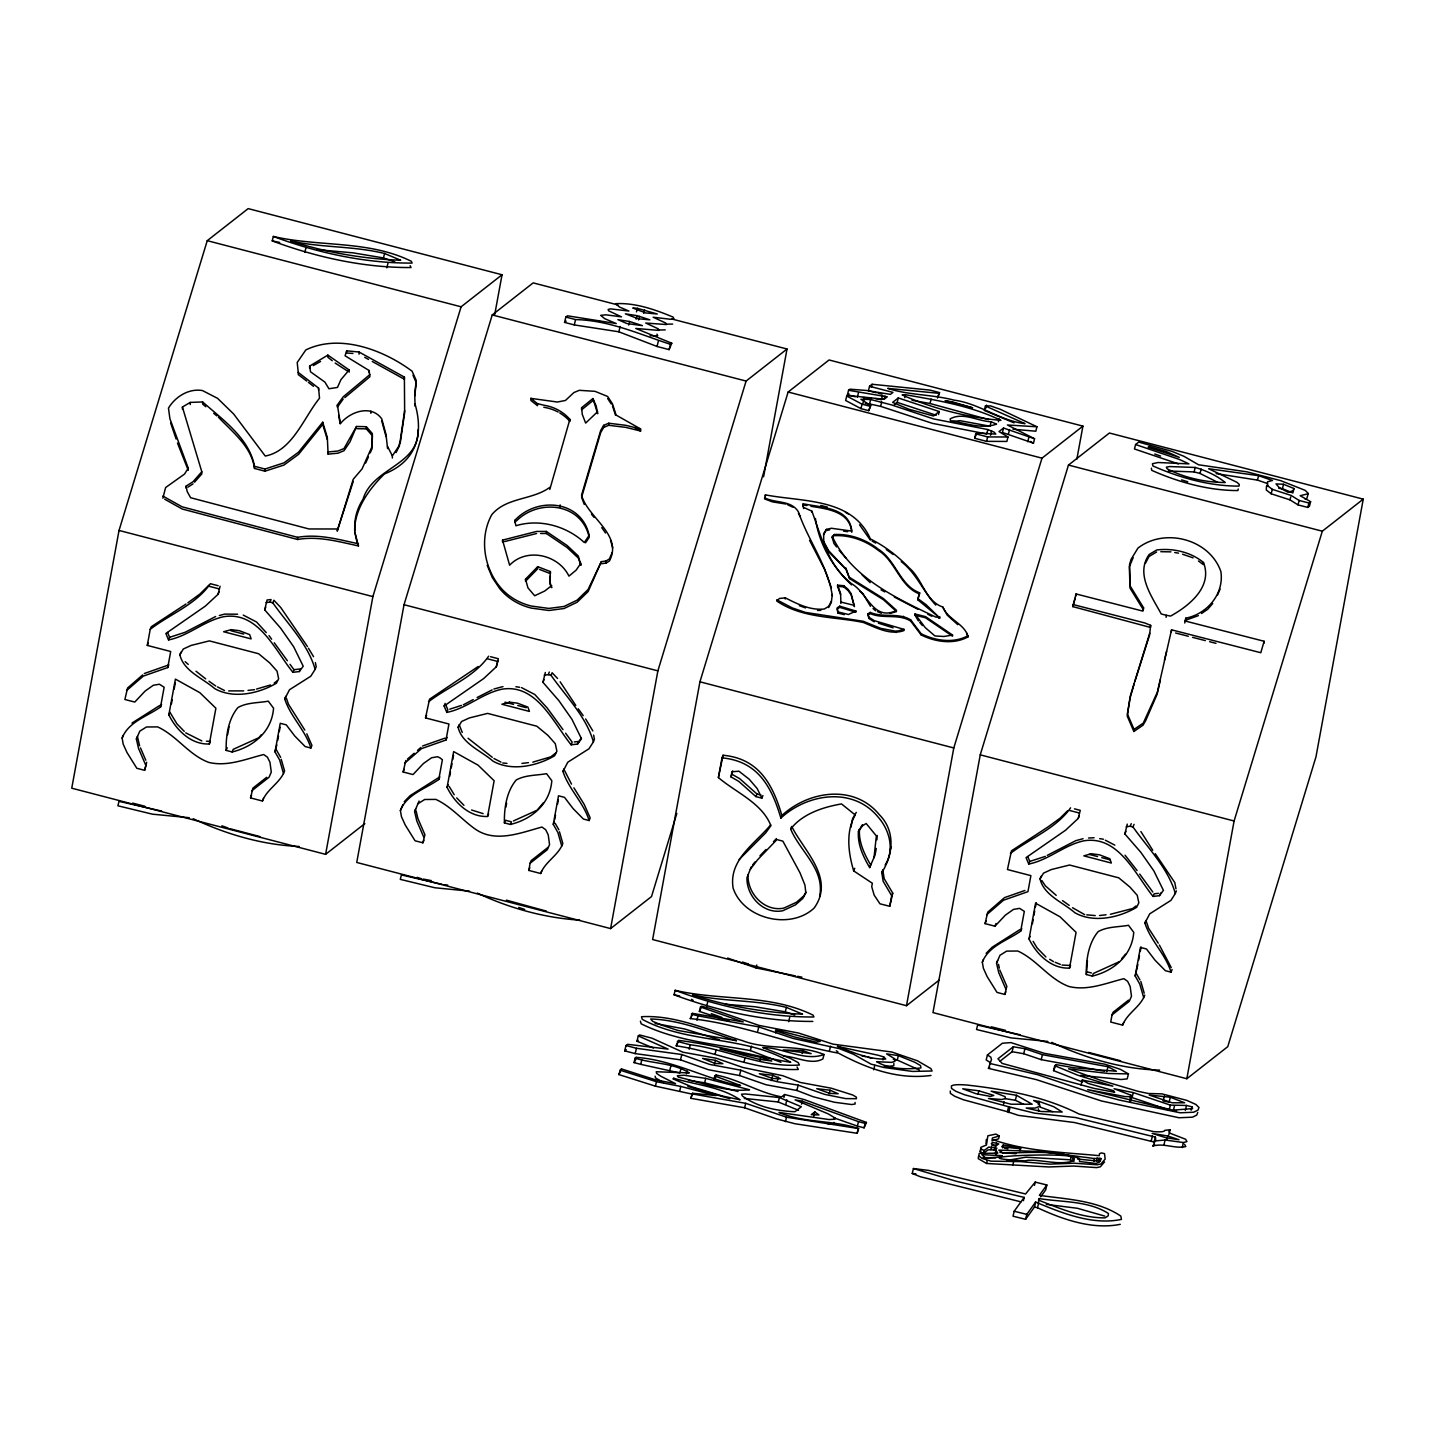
<?xml version="1.0" encoding="UTF-8"?>
<svg xmlns="http://www.w3.org/2000/svg" width="1435" height="1435" viewBox="0 0 1435 1435"><rect width="100%" height="100%" fill="white"/><g stroke="black" fill="none" stroke-linecap="round" stroke-linejoin="round"><path stroke-width="1.5" d="M226.156 750.397C225.851 735.671 228.291 719.043 237.941 707.527C247.125 702.343 258.21 703.024 268.291 701.159L273.565 708.226C271.807 731.33 253.852 746.684 232.147 751.958L226.156 750.397L227.196 747.779M504.402 822.901C504.098 808.156 506.537 791.546 516.187 780.012C525.371 774.846 536.457 775.528 546.556 773.662L551.811 780.73C550.053 803.833 532.098 819.188 510.394 824.461L504.402 822.901L505.443 820.282L511.452 821.842L510.394 824.461M1086.331 974.526C1086.044 959.782 1088.483 943.172 1098.134 931.638C1107.3 926.472 1118.385 927.154 1128.484 925.288L1133.74 932.355C1131.982 955.459 1114.026 970.813 1092.34 976.087L1086.331 974.526L1087.425 960.84M991.836 1140.807L998.599 1138.852L999.226 1136.018L992.464 1137.973L992.087 1139.372C1025.648 1151.48 1063.927 1152.287 1099.246 1155.677L1099.461 1153.704L1101.398 1152.915L1104.519 1153.65L1105.165 1159.067L1100.914 1164L1097.273 1164.772L1074.133 1163.211L1049.613 1164.126L1020.59 1161.615L991.011 1161.166L982.006 1158.422L978.903 1155.821L979.19 1153.399L997.827 1153.166L995.872 1150.224L996.823 1148.054L988.751 1147.085L984.105 1150.565L983.459 1153.399L980.213 1151.623L981.02 1149.489M980.213 1151.623L980.858 1147.318L986.455 1145.004L987.872 1135.785L995.872 1134.081L999.226 1136.018M874.22 621.821L868.982 618.467L867.906 615.059L870.148 613.57C883.207 619.274 898.597 613.391 910.705 621.086L921.144 634.934C935.261 641.983 953.773 644.799 968.051 636.835C964.984 623.777 947.728 619.615 942.813 607.023C925.216 601.139 922.544 578.969 909.055 567.829C897.862 556.08 884.911 546.197 870.381 538.914C852.246 497.712 802.578 502.053 765.393 494.86L764.55 498.896L772.46 501.873L786.039 504.044M765.375 496.026L765.393 494.86M831.349 601.283L828.659 606.395L824.318 608.996C810.416 610.575 797.34 603.956 785.322 597.857L779.438 598.467L776.694 600.96C802.165 618.467 834.148 616.458 863.188 622.431C875.888 627.49 890.059 635.597 903.996 630.557L904.014 629.391L874.238 620.655L869 617.301L867.942 613.893L870.166 612.404C883.225 618.09 898.633 612.225 910.723 619.92L921.18 633.768C935.297 640.817 953.791 643.633 968.087 635.669M785.286 599.023L785.322 597.857M890.095 613.391L896.552 611.579L883.422 599.722L849.61 578.628L845.897 569.175L828.515 551.722L823.762 542.789L823.636 533.659L826.434 529.371L831.421 528.259L851.78 531.093C849.43 507.039 820.605 507.577 802.883 503.703L803.134 506.609L802.865 504.869L806.883 505.586M803.6 508.564L803.152 505.443M811.851 512.367L811.887 511.183L803.618 507.398M823.618 534.825L826.434 529.371M836.551 546.896L833.986 543.524L832.174 537.497L834.309 534.52C850.076 533.676 865.987 539.524 878.346 549.246C895.781 560.045 899.924 585.552 919.62 592.798L917.88 599.848L939.961 618.126L926.005 604.619L917.916 598.682L919.62 592.798M832.174 537.497L834.309 534.52M837.574 586.323L837.592 585.157L843.87 585.731L848.157 589.426L851.134 593.677L854.417 606.592L851.099 594.843L848.139 590.592L843.852 586.897L837.574 586.323L840.569 594.646M838.04 613.104L837.179 607.884L839.744 606.18L855.888 611.059L855.87 612.225L839.708 607.346L837.161 609.05L838.04 613.104L844.264 614.646M839.708 607.346L839.744 606.18M843.852 586.897L843.87 585.731M845.897 569.175L828.533 550.556L823.78 541.623M849.61 578.628L845.915 568.009M867.906 615.059L867.942 613.893M868.982 618.467L869 617.301M870.148 613.57L870.166 612.404M896.193 632.512L896.211 631.346L904.014 629.391M903.404 617.409L903.44 616.243M910.705 621.086L910.723 619.92M914.956 615.167L914.974 614.001L925.593 616.637L952.553 635.059L952.517 636.225L925.557 617.803L914.956 615.167L918.382 620.907M917.88 599.848L917.916 598.682M921.144 634.934L921.18 633.768M938.526 618.198L939.979 616.96M942.813 607.023L947.19 615.095L957.719 624.62M537.694 566.664L537.73 568.744L525.551 581.247L525.515 579.184L537.694 566.664L550.376 571.578L549.982 582.215L551.758 587.686L550 584.278L550.322 575.776M833.932 1122.421L833.861 1123.641L828.013 1124M819.618 896.462C825.143 869.359 799.959 851.421 790.649 829.053L791.707 826.452C804.084 851.099 835.278 878.525 814.183 907.996C790.506 930.346 743.33 919.117 733.106 888.05C728.478 859.78 755.079 843.69 770.667 824.874M885.108 865C894.848 849.825 889.539 830.094 878.292 817.268C853.108 786.434 807.618 793.411 780.855 818.093C771.474 786.147 757.411 761.178 722.002 757.859L718.397 777.573C735.958 792.586 762.075 802.972 770.918 825.681L765.662 832.928L739.168 859.475M790.649 829.053C802.434 813.788 823.08 807.098 841.52 803.923L855.242 814.972C845.52 831.493 848.354 853.269 853.699 870.901L872.354 883.26L871.727 886.686L874.166 895.117L879.96 903.817L889.754 906.292L891.691 895.745L883.135 881.233L881.772 872.516C893.395 854.722 895.566 830.901 879.332 814.667C854.148 783.833 808.658 790.811 781.896 815.475L780.855 818.093M876.911 839.816L877.233 835.475M986.006 1143.713L986.347 1139.408M1073.003 604.53L1144.986 623.023L1150.655 625.355L1150.439 627.436L1072.806 606.61L1076.053 593.947L1142.906 611.113L1143.534 607.687L1130.206 586.036L1129.542 564.637L1131.067 559.363L1137.937 548.116C1164.61 527.327 1209.579 539.022 1220.862 571.507C1224.342 593.857 1207.176 613.983 1185.776 618.18L1184.772 623.041M1075.855 596.027L1076.053 593.947M1143.534 607.687L1143.336 609.749L1130.009 588.099L1129.345 566.717L1133.166 557.677M1160.413 679.67L1157.148 694.199L1145.865 720.244L1143.049 725.195L1133.847 731.473L1134.045 729.41L1127.408 713.984L1130.296 695.921L1149.722 633.176M1166.081 617.337L1166.296 615.274L1161.22 613.965C1151.91 596.583 1135.103 573.892 1149.256 554.376L1156.807 549.946C1173.023 548.026 1190.799 551.991 1203.481 562.502C1212.952 586.61 1189.31 605.785 1170.583 616.081L1166.296 615.274M1171.355 631.902L1171.552 629.822L1260.809 652.728L1264.109 641.266L1184.987 620.96M1185.776 618.18L1185.579 620.243L1198.404 615.633M1203.481 562.502L1203.283 564.583L1198.44 560.977M1263.912 643.346L1264.109 641.266M414.733 395.988L416.293 382.697L412.957 375.235M978.562 1156.233L978.257 1158.655L986.58 1163.462L1048.985 1166.96L1073.506 1166.045L1096.645 1167.606L1100.286 1166.834L1104.537 1161.902M832.282 594.485L831.331 602.449L828.641 607.561M404.634 410.518L400.078 441.765L398.446 446.787L392.347 455.864L392.365 458.034M400.096 443.935L404.652 412.688L404.383 377.1L359.019 352.005L346.66 350.84L345.064 355.772L369.154 370.553L369.925 376.723L344.813 397.639M418.195 429.621C419.163 465.496 372.49 467.649 363.055 499.183C353.638 513.82 352.31 530.089 358.481 545.946C338.678 541.659 317.942 535.811 297.673 539.506L182.191 509.012L164.666 499.183M494.752 314.409L502.035 274.767L248.183 208.613L207.25 240.667L119.033 530.448L71.75 788.192L325.601 854.345L364.831 823.618M142.639 674.952L127.554 688.011L124.881 699.491L134.764 702.074L145.186 691.006L153.33 685.266L159.428 684.226L164.146 687.257L160.523 707.007C147.428 716.316 128.307 721.823 122.136 738.074L123.213 744.191L126.997 752.532L136.827 768.281L144.63 770.308L146.334 764.084M126.513 690.63L143.267 676.118L167.769 667.526L170.693 651.508L147.285 645.409L150.227 629.319L151.285 626.718L186.012 604.009M144.63 770.308L146.675 762.254M168.846 714.845L175.411 679.114L199.824 692.657L215.896 708.226L209.331 743.976C191.16 744.819 176.326 730.182 168.846 714.845L169.904 712.226L176.971 723.886L184.254 731.348M171.447 703.832L172.218 699.616M174.137 689.105L175.303 682.809M266.031 602.61L270.031 602.126L271.072 599.525L267.071 599.991L264.704 609.839L280.614 628.135L293.673 646.772L303.215 666.217L299.287 671.562L292.901 672.315C275.072 650.324 258.408 611.023 223.681 616.709C203.913 620.925 188.505 636.01 168.541 639.92L165.868 633.481L205.366 606.09L218.048 594.323L220.093 586.233M227.609 734.72L229.08 726.702M281.206 759.294L284.578 770.954C280.112 783.062 267.053 788.945 262.426 801.017L250.551 797.914L252.901 788.138L266.659 777.322M283.52 773.555L279.61 759.958L275 751.868L280.255 723.294L286.265 724.854L294.821 736.083L305.171 746.559L310.875 748.048L311.933 745.429L306.803 733.823M275 751.868L276.865 744.873M277.673 740.478L278.48 736.065M279.287 731.671L280.094 727.276M325.601 854.345L372.885 596.601L461.101 306.803L502.035 274.767M617.785 304.92L533.174 282.874L492.241 314.929L404.024 604.709L356.741 862.453L610.592 928.588L651.526 896.552L676.818 813.448M423.917 840.21L422.877 842.811L415.074 840.784L405.244 825.035L401.459 816.694L400.383 810.578C406.553 794.308 425.675 788.802 438.769 779.492L442.393 759.761L440.097 757.949L437.693 756.729L431.576 757.752L423.433 763.51L413.011 774.559L403.127 771.994L405.818 760.514M404.76 763.133L421.513 748.622L446.016 740.029L448.94 724.011L425.531 717.913L429.531 699.204L478.196 666.504M422.877 842.811L424.921 834.757L417.836 818.363L416.096 810.829M447.092 787.349L453.657 751.599L478.07 765.16L494.142 780.73L487.577 816.461C469.406 817.322 454.572 802.685 447.092 787.349L448.151 784.73M449.693 776.317L450.464 772.12M451.236 767.922L452.007 763.707M452.778 759.51L453.55 755.294M545.318 672.495L542.95 682.325L558.861 700.639L571.919 719.258L581.462 738.72L577.534 744.048L571.148 744.819C553.336 722.827 536.654 683.526 501.927 689.195C482.16 693.41 466.752 708.495 446.805 712.406L444.115 705.984L483.631 678.594L496.295 666.809L498.34 658.737L490.573 656.71M497.999 660.566L496.295 666.809M505.873 807.205L506.609 803.205M559.471 831.798L562.825 843.457C558.358 855.565 545.3 861.448 540.672 873.502L528.798 870.417L530.107 863.26L531.147 860.641L548.349 847.116M561.767 846.058L557.856 832.461L553.264 824.372L558.502 795.797L564.511 797.358L573.067 808.569L583.435 819.062L589.121 820.551L590.18 817.932L584.188 804.389L573.892 787.815M554.699 819.564L555.506 815.17M557.533 804.174L558.341 799.779M610.592 928.588L657.876 670.862L746.092 381.064L787.026 349.01L672.028 319.054M1076.86 459.164L1082.923 426.123L829.071 359.97L788.138 392.024L699.939 681.804L652.638 939.548L906.49 1005.702L938.903 980.32M763.581 476.779L787.026 349.01M781.896 815.475C772.514 783.528 758.451 758.559 723.061 755.24L718.397 777.573M731.007 776.927L731.958 771.779L738.935 771.205L749.267 779.277L757.16 788.533L761.859 798.147L755.922 796.604L738.72 781.34L731.007 776.927L732.675 770.882M851.009 827.17L852.587 818.596L856.282 812.371M874.005 857.682L876.355 835.923L866.166 823.493L862.453 825.825L858.417 831.672C857.466 844.569 863.26 856.731 869.646 867.565L875.045 855.081L876.265 848.48M881.772 872.516L882.812 869.897L884.175 878.633L892.731 893.126L889.754 906.292M906.49 1005.702L953.791 747.958L1041.989 458.16L1082.923 426.123M980.249 754.846L932.965 1012.59L1186.817 1078.743L1227.75 1046.689L1315.967 756.891L1363.25 499.147L1109.399 433.011L1068.465 465.066L980.249 754.846L1234.1 820.999L1186.817 1078.743M1005.863 991.836L1004.805 994.437L997.02 992.41L987.172 976.661L983.405 968.32L982.311 962.203C988.5 945.952 1007.621 940.427 1020.698 931.118L1024.321 911.386L1019.621 908.355L1013.505 909.395L1005.379 915.135L994.939 926.203L985.074 923.62L987.746 912.14L1004.482 897.628L1024.913 890.471M1067.586 810.775L1060.142 818.129L1048.016 826.937L1011.46 850.829L1007.46 869.538L1030.886 875.637L1027.944 891.655L1003.442 900.247L986.688 914.759M1004.805 994.437L1006.85 986.383L999.782 969.988M1029.038 938.974L1035.586 903.225L1059.999 916.786L1076.071 932.355L1069.505 968.087C1051.335 968.948 1036.501 954.311 1029.038 938.974L1030.079 936.355M1032.393 923.745L1033.164 919.548M1033.935 915.333L1034.707 911.135M1035.478 906.92L1036.249 902.723M1127.264 824.12L1124.879 833.968L1140.789 852.264L1153.848 870.884L1163.408 890.346L1159.462 895.673L1153.076 896.444C1135.264 874.453 1118.582 835.152 1083.855 840.82C1064.106 845.036 1048.698 860.121 1028.734 864.031L1026.061 857.61L1065.559 830.219L1078.223 818.434L1080.268 810.362L1074.456 808.838M1128.556 1000.105L1113.094 1012.267L1112.035 1014.886L1110.726 1022.043L1122.618 1025.128C1127.228 1013.074 1140.287 1007.191 1144.753 995.083M1143.713 997.684L1139.785 984.087L1135.193 975.997L1140.43 947.423L1146.457 948.983L1155.014 960.194L1165.363 970.688L1171.068 972.177L1172.108 969.558M1135.193 975.997L1137.847 964.589M1138.655 960.194L1139.462 955.8M1140.269 951.405L1141.076 947.01M986.58 1163.462L987.226 1160.628M984.051 1152.736L988.123 1149.919L990.85 1149.686L991.495 1146.852M996.554 1154.816L995.244 1153.058L996.177 1150.888L994.276 1150.188L994.921 1147.354M996.554 1143.139L998.724 1143.946L996.069 1145.812L991.298 1143.767L992.428 1142.457L996.554 1143.139L995.926 1145.973L991.8 1145.309M1002.617 1147.839L1003.244 1145.004L1020.536 1147.892L1020.877 1148.879L1001.774 1146.708L1003.244 1145.004M1012.877 1164.879L1013.523 1162.045M1019.89 1150.726L1020.536 1147.892M1073.775 1161.417L1070.438 1159.803L1071.066 1156.969C1067.496 1152.341 948.087 1156.807 1024.949 1160.861L1028.213 1160.233C1043.155 1159.731 1059.335 1165.633 1073.9 1160.754L1074.402 1158.583L1071.066 1156.969M1072.662 1160.556L1073.29 1157.722M1093.793 1161.363L1094.421 1158.529L1100.914 1158.476L1100.286 1161.31L1077.631 1159.067M1096.519 1160.682L1097.165 1157.848M1098.51 1161.005L1099.156 1158.171M978.06 1094.116L978.796 1090.797L962.724 1088.788L975.926 1093.685L990.527 1096.43L993.791 1095.407L978.796 1090.797M1008.554 1106.744L1034.707 1113.183L1075.568 1117.542L1155.39 1137.094L1154.278 1142.081L1074.456 1122.529L1018.527 1115.39L1007.442 1111.73L1008.554 1106.744L964.446 1094.744L955.853 1091.3L951.495 1088.412L951.387 1086.098A58.064 7.39 12.7 0 1 967.262 1085.075C1005.63 1089.416 1044.393 1096.466 1079.066 1114.044L1153.668 1131.623A42.53 5.417 12.7 0 0 1164.718 1130.385L1169.973 1129.722L1168.843 1134.708M1008.805 1112.627L1009.935 1107.641M1023.783 1104.394L1015.406 1100.286L1016.518 1095.3L991.154 1091.174L1005.092 1096.645L1005.433 1098.492L1001.774 1099.533L988.5 1098.475L1011.065 1104.215L1032.178 1104.215L1016.518 1095.3M1038.348 1104.753L1039.083 1101.434L1033.613 1100.484L1039.406 1103.748L1039.962 1106.224L1035.119 1108.071L1026.168 1108.035L1041.218 1111.497L1062.205 1112.035L1053.595 1106.636L1039.083 1101.434M1151.283 1140.807L1152.413 1135.82M1184.539 1144.251L1185.812 1146.583C1175.032 1149.076 1163.964 1142.78 1152.987 1146.027L1155.731 1139.408L1155.39 1137.094M1163.946 1144.986L1165.076 1140L1183.391 1142.547L1186.924 1141.596L1185.651 1139.264L1170.063 1133.255L1169.077 1131.533L1169.973 1129.722M1166.924 1139.282L1167.677 1135.964L1152.126 1133.399L1165.92 1137.74L1179.014 1139.731L1167.677 1135.964M1182.279 1147.534L1183.391 1142.547M1238.244 488.994L1237.885 490.555C1208.539 490.644 1178.458 482.196 1151.713 470.339L1151.372 468.151M1020.949 1201.848L920.319 1176.736L912.247 1173.471L913.413 1168.538L928.606 1170.404L1025.577 1193.974L1035.227 1182.099L1046.85 1184.987L1045.685 1189.92L1040.698 1196.844M913.413 1168.538L956.338 1181.274L1024.177 1197.4L1014.186 1211.248L1013.02 1216.198L1025.612 1219.302L1034.492 1207.014L1035.639 1202.082C1062.187 1213.113 1092.466 1225.49 1121.435 1219.391L1120.843 1216.091C1097.04 1200.18 1066.779 1199.301 1039.353 1195.355L1046.85 1184.987M1023.406 1200.7L1024.177 1197.4M1025.612 1219.302L1026.778 1214.369L1035.639 1202.082M1034.456 1185.4L1035.227 1182.099M1038.474 1201.884L1039.245 1198.584C1061.99 1202.297 1088.501 1200.611 1108.448 1213.526L1108.179 1215.84L1105.147 1217.867C1082.008 1218.01 1059.765 1208.503 1038.51 1200.108L1039.245 1198.584M1120.269 1224.324C1092.555 1229.921 1062.761 1219.499 1037.541 1207.786L1038.689 1202.835M1100.914 1158.476L1099.246 1162.26L1095.838 1163.444L1079.551 1161.525L1079.443 1158.493C1054.976 1149.865 1028.339 1152.736 1002.922 1153.148L998.832 1150.117L1040.985 1151.552L1094.421 1158.529M1171.552 629.822L1157.363 692.118L1143.264 723.114L1134.045 729.41M1164.467 660.046L1166.583 651.382M410.177 265.726L411.038 267.538C364.203 267.825 316.418 257.349 272.219 240.883L273.332 236.452C318.875 247.089 368.275 239.986 411.289 261.278L412.132 263.089C365.315 263.376 317.512 252.901 273.332 236.452M304.866 252.273L305.96 247.825M394.84 261.834L383.468 257.941L384.562 253.493C353.835 245.887 321.673 247.86 290.803 240.99C325.871 252.524 363.916 258.946 400.706 260.237L384.562 253.493M386.822 267.825L387.934 263.376M564.547 322.391L565.856 317.063L567.471 315.808L616.243 323.557L604.727 318.696L600.691 315.341L606 314.821L621.499 316.866L608.566 310.785L608.153 309.494L610.377 308.866L628.925 311.054L619.543 307.054L615.579 303.682C635.203 302.57 655.06 309.601 673.069 317.081L673.966 318.749L670.45 319.27L653.158 317.225L665.679 323.019L666.54 324.561L645.732 323.036L658.252 328.83L659.078 330.409L635.777 328.454L671.777 343.234L669.105 349.62L657.051 346.481L618.826 331.79L574.269 324.92L564.547 322.391L566.161 321.117M574.269 324.92L575.578 319.592C609.122 320.274 639.257 334.176 670.414 344.31L671.777 343.234M618.826 331.79L620.153 326.48M628.691 325.045L629.57 321.494L617.929 319.664L626.951 323.557L642.414 325.637L629.57 321.494M636.476 311.879L637.355 308.328L657.266 314.014L645.678 312.938L632.781 308.023L637.355 308.328M636.171 319.18L637.05 315.646L625.355 313.834L638.252 318.767L649.84 319.826L637.05 315.646M638.593 319.933L639.472 316.382M643.723 313.368L644.602 309.834M657.051 346.481L658.36 341.171M669.105 349.62L670.414 344.31M692.083 1094.098L655.382 1086.151L618.79 1074.546L621.427 1068.896L655.974 1079.963L675.58 1083.676L660.782 1076.232L656.62 1073.452L656.225 1071.748L689.302 1072.914C673.481 1062.761 652.799 1063.801 635.149 1058.151L634.037 1062.6L640.71 1064.34L679.867 1072.985L680.961 1068.555M855.045 1102.457L855.116 1104.017L851.708 1104.537L834.435 1102.259L813.143 1096.735L796.856 1090.474L766.129 1084.77L739.509 1075.533L708.459 1069.739L680.477 1059.837L635.167 1053.595L624.691 1050.868L626.001 1045.541L627.561 1044.321L668.118 1049.111L638.288 1035.927L636.961 1041.254L653.571 1048.07M621.427 1068.896L618.79 1074.546M635.167 1053.595L636.494 1048.285L681.804 1054.528L709.769 1064.429L740.819 1070.205L757.178 1076.501L777.555 1081.793L798.165 1085.147L824.802 1094.403L845.645 1098.6L856.426 1098.708L856.354 1097.129L852.82 1095.031L831.367 1088.232L800.317 1082.456L782.775 1075.712L742.882 1067.496L716.262 1058.241L682.952 1052.214L651.974 1038.187L639.544 1034.94L638.288 1035.927M635.418 1060.322L636.153 1057.362C671.867 1059.837 703.455 1077.649 737.805 1085.452L740.55 1085.488L714.791 1076.017L713.697 1080.465M640.71 1064.34L641.822 1059.891M812.838 1021.415C766.021 1021.702 718.235 1011.227 674.037 994.778L675.15 990.329C720.693 1000.984 770.093 993.863 813.107 1015.173L813.95 1016.985C767.133 1017.271 719.33 1006.796 675.15 990.329M655.382 1086.151L656.477 1081.703L619.884 1070.097M669.84 1070.115L670.934 1065.685M797.089 1067.012L798.291 1069.452C756.496 1071.066 717.159 1051.765 676.208 1045.846L678.486 1040.393C716.406 1044.859 753.231 1056.052 790.721 1062.331C745.357 1035.173 688.549 1044.339 642.252 1019.334L641.499 1016.715C676.172 1014.778 709.59 1030.814 742.343 1040.626C768.622 1050.671 797.824 1043.891 824.013 1054.492L822.901 1058.94C811.062 1065.541 795.923 1056.321 783.349 1056.124M678.127 1041.882L676.208 1045.846M930.992 1075.461C897.736 1079.927 867.027 1068.411 838.488 1053.164C788.335 1043.998 741.321 1023.926 690.271 1018.581L692.387 1013.343L743.258 1021.935L700.495 1006.993L699.383 1011.424L729.303 1021.254M680.477 1059.837L681.804 1054.528M691.652 1016.303L692.387 1013.343M855.35 396.795L847.457 394.733L848.569 390.284L887.278 396.831L884.157 399.271L849.359 395.612L846.74 396.024L845.628 400.473L860.964 408.634L868.749 410.661L870.704 405.549L860.91 399.289L870.65 399.504L891.601 404.921L933.45 418.894L987.818 429.549L994.24 432.204L995.782 434.105L976.912 432.922L975.764 433.818L974.67 438.267L986.545 441.352L1006.868 441.442L1007.98 436.993L998.993 431.576L1003.531 428.025L1034.563 438.769L1033.451 443.2L1002.437 432.473L1003.531 428.025M689.159 1049.236L690.253 1044.788C726.971 1049.236 761.913 1067.837 799.403 1065.003L798.183 1062.582L790.47 1058.456L762.792 1047.568C782.38 1047.281 804.963 1061.9 824.013 1054.492M679.706 1090.869L680.8 1086.438L715.868 1095.569L692.621 1093.273L690.791 1098.295L744.621 1107.784L776.425 1118.887L795.116 1123.766L857.125 1133.291L858.596 1128.574C833.107 1119.928 803.923 1123.192 778.99 1112.43L829.125 1119.551L834.955 1119.192L835.026 1117.973L828.264 1113.919L795.098 1099.838L802.273 1101.201L858.489 1121.65L865.197 1123.408L866.453 1122.421L804.407 1099.64L784.676 1094.51L781.644 1096.878C758.756 1092.717 738.953 1079.443 716.065 1075.03L714.791 1076.017M696.944 1020.303L698.038 1015.872L758.81 1026.904L793.142 1038.474L839.583 1048.716L853.61 1054.294L871.027 1064.124L883.727 1067.443L912.391 1071.425L932.086 1071.012L930.938 1068.627L917.449 1060.788L891.817 1052.016L833.107 1044.16L798.649 1033.074L758.9 1025.379L710.289 1008.482L701.5 1006.186L700.495 1006.993M701.141 1007.675L699.383 1011.424M686.45 1073.882L687.186 1070.923M706.684 1006.15L707.778 1001.72M857.323 397.298L858.435 392.867M860.964 408.634L862.058 404.186L846.74 396.024M863.009 403.181L864.121 398.733M692.621 1093.273L690.791 1098.295M939.53 392.616L937.575 397.728L939.53 392.616L929.826 390.087L872.103 384.275L869.538 386.284L868.444 390.715L876.283 392.724M871.368 387.235L872.103 384.275M865.197 403.432L869.538 403.952L870.65 399.504M868.749 410.661L870.704 405.549M688.37 1080.286L704.639 1082.797L705.733 1078.367L749.572 1089.775C725.034 1092.483 701.769 1082.456 678.325 1077.129L677.284 1075.748L684.029 1075.228L705.733 1078.367M715.078 1054.151L716.173 1049.703M714.504 1063.873L715.383 1060.322L702.558 1058.402L715.222 1063.532L722.881 1063.694L715.383 1060.322M882.543 395.307L881.449 399.737L875.404 398.589M987.818 429.549L986.724 433.998L932.355 423.343L880.642 406.356L881.736 401.926M714.971 1079.461L716.065 1075.03M884.229 398.984L884.965 396.024M795.492 975.926L756.066 967.943L756.801 964.984M894.364 404.598L897.198 402.374L898.292 397.943L939.207 411.54L938.472 414.5M904.714 397.674L905.431 394.715C937.683 400.383 971.477 406.015 1000.895 420.365C967.154 417.37 933.019 408.724 902.149 394.912L905.431 394.715M739.509 1075.533L740.819 1070.205M743.958 1062.223L745.07 1057.792M780.981 1062.313L750.397 1050.581L751.492 1046.133M757.716 1031.352L758.81 1026.904M744.621 1107.784L745.716 1103.336L786.524 1117.201L858.596 1128.574M759.94 1060.286L760.676 1057.326L719.886 1049.003L758.864 1059.263L771.833 1061.039L760.676 1057.326M912.014 400.275L930.041 403.504L931.136 399.056M775.671 1032.895L776.389 1029.935L820.246 1041.362L816.336 1042.223L794.864 1037.074L775.384 1030.725L776.389 1029.935M794.793 1015.011L785.286 1011.819L786.38 1007.388C755.653 999.782 723.491 1001.756 692.621 994.885C727.688 1006.401 765.734 1012.841 802.524 1014.132L786.38 1007.388M771.438 1080.591L772.747 1075.263L759.33 1073.721L772.604 1078.492L780.64 1078.743L772.747 1075.263M788.64 1021.72L789.752 1017.271M777.411 1080.681L778.29 1077.129M798.488 1110.277L778.29 1101.99L779.384 1097.56L745.375 1093.972L741.554 1094.223L742.505 1096.125C757.698 1107.049 776.586 1110.905 794.954 1111.73L801.34 1106.744L779.384 1097.56M783.941 1097.47L784.676 1094.51M785.806 1104.268L786.9 1099.82M785.429 1121.65L786.524 1117.201M802.147 1053.559L802.883 1050.599L811.152 1053.649L783.151 1049.936L802.883 1050.599M796.856 1090.474L798.165 1085.147M801.537 1104.161L802.273 1101.201M976.912 432.922L974.67 438.267M1012.966 429.209L1035.837 431.217L1036.931 426.769L1000.267 409.28L990.509 405.89L985.414 405.997L984.302 410.446L1013.971 422.823M985.827 408.06L986.562 405.101M829.502 1050.581L830.596 1046.133M813.753 1116.322L814.847 1111.892L818.937 1114.941L811.277 1114.672L814.847 1111.892M991.137 421.782L996.536 424.096C981.899 429.621 965.271 422.894 950.401 420.706L950.185 418.894C962.795 411.702 977.899 421.262 991.137 421.782L990.042 426.231L960.015 420.67L952.445 421.585M986.545 441.352L987.657 436.922L1007.98 436.993M990.491 435.253L991.585 430.805M829.215 1093.757L830.094 1090.205L816.766 1088.681L829.914 1093.416L838.219 1093.757L830.094 1090.205M998.419 421.747L999.137 418.769M1008.446 434.034L1009.558 429.603M866.453 1122.421L864.085 1127.838L857.395 1126.098L858.489 1121.65M1027.765 441.729L1028.859 437.28M857.125 1133.291L858.238 1128.861M873.7 1069.793L874.794 1065.344M864.085 1127.838L865.197 1123.408M883.009 1059.909L883.745 1056.949L878.453 1055.317L837.376 1046.348C852.713 1052.268 869.108 1059.604 885.718 1059.066L883.745 1056.949M919.458 1070.044L897.252 1060.07L898.364 1055.622L886.579 1053.864L894.92 1058.94L894.92 1061.344L891.458 1062.384L876.606 1061.685C889.269 1069.326 906.49 1069.523 920.947 1067.945L920.57 1065.595L914.705 1062.223L898.364 1055.622M1305.204 499.29L1306.962 498.232L1308.2 493.353L1305.186 490.357L1280.737 480.671L1246.818 471.828L1198.62 464.796L1183.965 456.33L1172.108 451.397L1138.708 442.088L1135.587 444.527L1134.475 448.976L1178.404 463.918M1080.591 1075.317L1121.219 1079.515L1127.21 1078.869L1128.448 1073.9L1120.34 1069.308L1104.789 1064.196L1044.214 1053.308L1010.922 1042.599L1002.419 1043.227L987.423 1054.976L986.186 1059.945L989.558 1062.097L990.258 1064.411M1197.759 1112.484L1196.736 1115.085L1192.467 1117.183L1178.978 1117.757L1101.452 1100.968L1036.321 1079.622L988.446 1068.375L991.495 1059.46L990.778 1057.129L987.423 1054.976M1000.141 1061.075L1012.106 1051.712L1013.343 1046.761L1024.949 1048.752L1042.456 1054.689L1108.017 1066.743L1116.412 1071.245L1074.097 1067.801L1056.124 1064.609L1054.761 1065.685L1053.541 1070.636L1082.582 1082.044M1104.681 1071.317L1041.218 1059.658L1023.711 1053.721L1024.949 1048.752M1041.218 1059.658L1042.456 1054.689M1168.359 471.003L1194.117 471.918L1195.212 467.469C1205.813 470.536 1216.826 475.469 1225.221 482.537C1205.364 482.321 1184.987 477.999 1167.229 468.868L1166.35 467.182L1169.453 466.554L1195.212 467.469M1217.849 482.411L1200.055 473.46L1201.167 469.012M1056.124 1064.609L1053.541 1070.636M1081.039 1085.004L1082.259 1080.053L1112.896 1086.151L1077.577 1075.138L1054.761 1065.685M1106.78 1071.694L1108.017 1066.743M1267.518 483.541L1257.473 480.115L1258.585 475.667L1208.611 468.725L1237.149 482.411L1239.338 484.546L1238.997 486.106C1209.633 486.196 1179.57 477.747 1152.807 465.891L1152.466 463.702L1158.153 462.518L1188.933 463.882L1179.516 459.487L1135.587 444.527M1290.711 496.905L1289.993 499.864L1271.159 493.783L1272.253 489.335L1267.374 485.55L1267.571 481.765L1272.468 480.474L1258.585 475.667M1130.062 1098.457L1130.87 1095.156L1114.062 1088.735L1133.309 1092.609L1170.368 1105.111L1186.512 1105.452L1191.983 1106.869L1192.575 1108.627L1172.825 1110.152L1087.73 1089.649L1125.255 1096.627L1131.802 1096.645L1130.87 1095.156M1131.802 1096.645L1130.565 1101.614L1129.65 1100.125M1293.939 488.51L1292.845 492.958L1282.424 488.707L1283.518 484.259L1276.038 483.918L1279.123 487.505L1288.02 492.259L1293.168 490.752L1293.939 488.51L1283.518 484.259M1133.309 1092.609L1132.072 1097.578L1169.13 1110.062L1170.368 1105.111M1308.074 493.783L1300.182 495.703L1310.603 501.676L1309.491 506.125L1307.823 507.434L1298.029 504.905L1299.123 500.456L1291.087 495.416L1272.253 489.335M1307.823 507.434L1308.917 503.003L1310.603 501.676M1164.377 1096.017L1163.157 1100.968L1169.094 1102.188L1170.332 1097.219L1149.22 1095.049L1172.126 1102.78L1184.664 1102.797L1170.332 1097.219M1174.476 1105.919L1173.256 1110.887L1176.503 1110.959M1185.292 1110.403L1186.512 1105.452M1191.158 1110.188L1191.983 1106.869M1072.806 606.61L1075.245 598.144M1150.655 625.355L1149.525 635.257L1134.906 681.32M1134.296 683.401L1130.098 697.984L1127.21 716.047L1133.847 731.473M549.802 489.461L569.874 419.361A42.53 38.96 -0.9 0 0 543.757 405.19L537.443 403.63L530.86 398.356L530.896 400.437L537.479 405.692L537.443 403.63M1234.1 820.999L1322.317 531.201L1363.25 499.147M162.873 498.25L165.599 487.559L184.523 474.07L188.254 468.187L169.922 418.787L168.469 408.114C175.303 396.688 188.864 388.185 202.443 390.553L217.6 398.356L233.654 413.998L265.242 456.025C292.453 451.02 303.772 417.459 319.521 398.212L318.552 388.078L298.229 372.418L297.206 362.499L305.816 349.943C339.844 333.351 383.647 349.961 412.114 371.217L416.276 380.526L414.715 393.818L415.092 406.213M353.243 481.425L337.189 531.129L353.225 479.272L362.05 468.94L371.988 446.662L372.382 433.657L366.32 426.697L356.49 426.482L343.969 448.581L337.907 451.02L328.095 451.953L328.113 454.124L337.942 453.191L343.987 450.733L350.032 441.783L356.49 426.482M399.558 445.621L396.024 452.581M147.285 645.409L148.325 642.79M122.136 738.074L123.177 735.455M168.541 639.92L169.599 637.301L167.59 632.476M145.617 764.873L138.549 748.478L136.379 739.061L137.419 736.46L139.59 745.859M167.769 667.526L168.81 664.907L144.307 673.517M179.877 654.791L183.303 649.015L191.106 645.427L209.367 640.889L258.587 653.714L269.726 662.916L277.063 671.203L278.641 678.737L276.399 683.221C258.91 693.553 233.313 699.24 214.658 688.585C203.017 678.325 183.59 671.149 179.877 654.791L180.918 652.19M160.523 707.007L161.563 704.388M150.227 629.319C169.904 614.18 195.931 604.548 210.371 583.704L218.156 585.731M218.048 594.323L219.089 591.704M209.331 743.976L210.371 741.357L206.425 741.213M264.704 609.839L265.744 607.22M310.875 748.048C305.35 730.002 290.444 716.729 284.722 698.953L289.529 689.715L310.749 676.262L315.144 669.392C308.077 644.225 287.7 623.938 272.811 602.861L273.87 600.243L280.686 607.435L307.413 646.485M232.147 751.958L233.205 749.339L258.802 737.751L261.421 734.684M292.901 672.315L293.942 669.697L290.014 664.315M284.722 698.953L285.762 696.352M299.287 671.562L300.328 668.943L293.942 669.697M250.551 797.914L251.591 795.295M262.426 801.017L263.484 798.398M315.144 669.392L316.184 666.773L315.395 662.593M403.127 771.994L404.186 769.375M425.531 717.913L426.572 715.294M400.383 810.578L402.822 804.838M444.115 705.984L445.173 703.383M446.805 712.406L447.846 709.805L445.837 704.98M423.863 837.376L416.796 820.981L414.625 811.564L415.666 808.945M414.625 811.564L419.074 801.071M446.016 740.029L447.056 737.411M458.124 727.294L461.568 721.518L469.371 717.931L487.613 713.392L536.833 726.218L547.973 735.42L555.309 743.707L556.888 751.24L554.645 755.725C537.156 766.057 511.56 771.743 492.905 761.088C481.263 750.828 461.855 743.653 458.124 727.294L459.164 724.675L462.249 732.424M438.769 779.492L439.81 776.891L410.249 795.564L404.204 801.717M428.473 701.823C448.151 686.683 474.178 677.051 488.635 656.208M487.577 816.461L488.635 813.86M542.95 682.325L543.991 679.724M544.278 675.114L548.278 674.629L549.318 672.028M589.121 820.551C583.615 802.506 568.691 789.232 562.968 771.456L567.794 762.218L588.996 748.765L593.39 741.877C586.323 716.729 565.946 696.441 551.076 675.365L552.116 672.746L557.569 678.486M571.148 744.819L572.188 742.2L565.623 733.231M562.968 771.456L564.009 768.837M577.534 744.048L581.211 737.877M528.798 870.417L529.838 867.798M553.264 824.372L554.305 821.771M593.39 741.877L594.431 739.276L593.642 735.097M540.672 873.502L541.73 870.901M722.002 757.859L723.061 755.24M755.922 796.604L756.962 793.986L739.778 778.721L732.047 774.308M761.859 798.147L762.918 795.528M751.348 866.704L746.989 877.574C746.254 896.086 763.438 914.597 782.739 910.759L795.456 904.875L802.775 898.471L805.86 892.911L804.927 885.036L800.012 872.839L782.864 841.143L776.927 839.601L757.429 859.96L750.308 869.323M858.417 831.672L859.475 829.053C858.507 841.95 864.3 854.13 870.686 864.946L869.646 867.565M853.699 870.901L854.758 868.301M890.238 849.592L891.279 846.973M891.691 895.745L892.731 893.126M985.074 923.62L986.114 921.019M994.939 926.203L995.98 923.584M982.311 962.203L983.37 959.585M1028.734 864.031L1029.774 861.43L1027.765 856.605M1005.809 989.002L998.724 972.607L996.554 963.19L997.594 960.571M1040.052 878.92L1043.496 873.144L1051.299 869.556L1069.541 865.018L1118.78 877.843L1129.901 887.045L1137.255 895.332L1138.834 902.866L1136.592 907.35C1119.103 917.683 1093.506 923.369 1074.833 912.714C1063.192 902.454 1043.783 895.279 1040.052 878.92L1041.092 876.301M1020.698 931.118L1021.756 928.517M1010.419 853.448C1030.097 838.309 1056.106 828.677 1070.564 807.833M1078.223 818.434L1079.263 815.833M1069.505 968.087L1070.564 965.486L1062.008 965.055M1124.879 833.968L1125.937 831.349M1126.206 826.739L1130.206 826.255L1131.246 823.654M1171.068 972.177C1165.543 954.131 1150.619 940.858 1144.897 923.082L1149.722 913.844L1170.924 900.391L1175.319 893.503C1168.251 868.354 1147.874 848.067 1133.004 826.99L1134.045 824.372M1092.34 976.087L1093.38 973.468L1118.977 961.863M1153.076 896.444L1154.117 893.826L1158.386 893.323M1144.897 923.082L1145.955 920.481L1148.628 928.284L1158.224 943.172M1159.462 895.673L1160.52 893.072M1122.618 1025.128L1123.659 1022.527M1175.319 893.503L1176.359 890.902M1217.615 594.861L1220.091 589.085M136.379 739.061L139.787 731.168L146.46 726.989L157.617 726.899C176.774 735.617 188.828 755.043 208.81 762.416C227.519 766.9 245.815 759.007 263.699 754.541L267.43 757.196L269.977 762.326L271.287 772.12L269.045 777.232L251.86 790.757M996.554 963.19L999.962 955.297L1006.635 951.118L1017.81 951.028C1036.967 959.728 1049.021 979.172 1069.003 986.527C1087.712 991.029 1106.008 983.136 1123.892 978.67L1127.623 981.325L1130.152 986.455L1131.48 996.249L1129.237 1001.361L1112.035 1014.886M612.153 552.636L609.391 558.915L606.054 561.013L601.319 561.641L588.099 589.48L577.139 600.135L564.045 606.449L548.834 608.422L531.488 606.072A58.064 53.167 -0.9 0 1 499.631 586.484C483.577 566.789 479.398 537.3 491.721 514.77C506.268 497.084 532.349 500.223 549.766 487.38M365.692 463.003L368.4 456.94M370.212 452.886L372.024 448.832L372.4 435.827L366.338 428.868L366.32 426.697M601.319 561.641L588.135 591.561L577.175 602.198L564.081 608.512L548.87 610.485L531.524 608.135A58.064 53.167 -0.9 0 1 499.667 588.547L492.331 577.587L487.165 565.229M1145.363 563.417L1149.04 556.457L1156.61 552.009M805.878 892.157L803.833 895.853L796.497 902.256L783.779 908.14C764.478 911.996 747.294 893.467 748.03 874.955M584.242 504.367L581.588 497.263L600.691 432.581L603.704 427.415L608.745 425.298L625.803 427.379L640.62 431.02L640.584 428.957L625.768 425.316L608.709 423.217L603.669 425.352L600.673 430.518L581.552 495.201C587.74 517.838 623.203 534.681 609.427 560.995L606.072 563.076L601.355 563.722M585.552 542.789L589.193 537.408C581.839 503.129 538.771 498.214 516.169 521.192M580.906 563.22L576.152 570.125L568.942 576.117C558.52 554.574 526.519 547.255 509.622 565.211L502.537 540.116L536.6 531.434L546.34 531.434L567.112 545.497L578.287 556.009L580.942 565.3L578.323 558.072L567.148 547.56L546.376 533.497L540.529 533.497M860.48 827.6L862.489 824.677M343.198 399.02L337.386 407.163L337.369 405.011L343.18 396.849L369.907 374.553M752.55 865.144L754.918 862.022M328.113 454.124L327.323 437.442L322.714 422.231L298.498 452.204L283.951 462.859L264.937 469.03L254.479 466.267C249.313 438.213 222.82 419.863 202.64 401.944L190.245 402.41L182.406 407.038L182.424 409.208M322.714 422.231L322.731 424.401L298.534 454.375L283.969 465.03L264.955 471.2L254.497 468.438C251.681 446.823 232.596 432.132 218.407 417.208M349.135 369.961L340.902 379.701L337.494 387.432L328.938 388.759L324.902 382.105L310.534 371.826L309.637 366.086L327.862 355.109L349.135 369.961L349.153 372.113M543.596 802.578L537.049 810.237L513.425 820.963M1121.596 958.813L1125.524 954.203M1212.683 603.507L1207.786 609.229L1201.525 613.498M182.406 407.038L201.797 471.756L193.079 481.676L186.137 486.106L186.155 488.277M194.55 482.196L201.815 473.927L201.797 471.756M597.642 411.666L585.659 423.074L582.305 414.482L581.588 407.719L592.906 398.553L596.171 405.926L597.678 413.728L592.906 398.553M759.976 855.78L765.985 849.52M773.465 841.681L776.461 838.56M986.15 953.342L992.177 947.19L1019.962 929.575M1003.567 1104.215L1003.98 1101.632M1152.987 1146.027L1154.601 1144.395M208.882 585.175L199.949 594.018L187.841 602.826M514.77 520.403C537.031 496.295 581.606 500.115 589.157 535.327L584.314 542.52C566.448 525.963 539.452 518.501 515.9 525.766L514.77 520.403L514.806 522.466M988.446 1068.375L989.827 1067.156M407.486 759.061L414.177 753.267M417.531 750.361L420.885 747.456M530.107 863.26L547.291 849.735L549.551 844.623L548.224 834.829L545.677 829.699L541.946 827.044C520.69 832.784 495.488 843.26 475.146 829.035C461.783 819.511 450.931 806.38 435.863 799.403L424.706 799.492L418.033 803.672M848.569 390.284L849.968 389.19L866.274 390.446L890.417 394.374L892.965 392.383L869.538 386.284M847.457 394.733L848.874 393.62M898.292 397.943L892.624 402.392L908.821 409.208L933.539 415.989L939.207 411.54M1267.84 485.138L1266.477 486.196L1266.28 489.999L1271.159 493.783M1289.993 499.864L1298.029 504.905M624.691 1050.868L626.252 1049.649M636.961 1041.254L638.216 1040.267M635.149 1058.151L636.153 1057.362M634.037 1062.6L635.059 1061.81M690.271 1018.581L691.275 1017.774M1013.343 1046.761L997.953 1058.797L1002.168 1063.425L1094.403 1088.483L1114.69 1092.25L1113.452 1090.69L1088.214 1083.443L1082.259 1080.053M551.722 585.624L544.672 591.041L534.663 595.758L527.937 587.83L525.515 579.184M274.157 683.114L277.457 680.62M555.704 753.106L550.753 756.873L532.78 762.146M1135.982 905.987L1132.699 908.499L1110.385 914.274M131.984 723.061L159.769 705.446M592.942 400.616L581.623 409.8L581.588 407.719M187.895 487.165L193.097 483.846M313.26 365.62L320.579 361.441M938.544 617.032L935.799 617.104C896.552 598.269 851.583 577.875 832.21 536.313M463.379 704.764L473.191 699.598M477.12 697.518L492.133 689.894M1047.263 855.368L1075.837 840.641L1083.102 838.704M215.663 616.512L185.115 632.279L169.599 637.301M855.888 611.059L848.426 614.503L838.058 611.938M422.554 746.003L445.011 738.128M449.783 709.177L461.424 705.41M1029.774 861.43L1045.308 856.408M256.542 689.069L270.515 684.961M504.6 541.587L536.636 533.497M219.286 615.543L224.721 614.09L237.654 614.216M493.909 689.015L502.967 686.594M952.553 635.059L943.853 636.476L934.956 635.974L925.234 627.615L914.974 614.001M826.417 530.537L829.735 529.802M1007.262 1160.377L1025.935 1157.202L1070.438 1159.803M665.23 329.889L658.252 330.032M162.855 496.079L182.173 506.842L297.637 537.336C317.906 533.641 338.642 539.488 358.445 543.793M672.656 324.077L665.409 324.166M574.323 741.949L578.574 741.447M243.681 690.899L228.703 690.899M248.022 690.396L254.533 689.661M521.927 763.402L528.439 762.649M1099.533 915.53L1106.044 914.777M1154.099 1141.04L1165.076 1140M1128.448 1073.9L1108.304 1073.506L1068.573 1068.788L1100.25 1080.124L1137.829 1091.282L1148.395 1093.506L1161.919 1093.865L1186.817 1100.394L1195.893 1104.466L1198.978 1107.515L1197.974 1110.134L1193.705 1112.215L1180.216 1112.807L1119.354 1100.071L1090.869 1092.573L1037.541 1074.671L989.684 1063.425M834.291 535.685C850.04 534.842 865.951 540.708 878.328 550.412C895.763 561.211 899.906 586.718 919.602 593.964M1160.807 551.686L1170.906 551.865M337.171 528.977L308.938 528.959L190.586 497.712L187.142 491.434L186.137 486.106M1088.591 838.022L1094.098 837.735M817.537 610.467L820.91 610.323M299.197 846.471C262.569 844.964 226.246 834.327 193.151 818.685M579.794 920.14C544.439 917.952 509.353 908.14 477.281 893.09M1159.623 1070.115C1122.367 1069.29 1085.416 1058.151 1051.765 1042.402M1036.931 426.769L1007.406 424.993L1034.563 438.769M983.065 1157.525L995.782 1157.937M999.944 1152.431L1015.98 1153.722M356.526 428.652L366.338 428.868M884.211 1066.689L893.826 1065.774L893.826 1063.389M744.281 1098.421L778.29 1101.99M863.404 397.567L871.422 398.177M387.576 448.581L386.033 434.536L381.764 418.877C371.235 404.186 349.997 411.612 340.418 423.63L337.369 405.011M189.276 817.717L152.469 814.183L117.903 805.788L118.997 801.358L161.707 811.098M469.532 891.153L434.877 887.763L400.293 879.368L401.405 874.937L442.07 884.337M1047.891 1041.433L1011.083 1037.9L976.517 1029.505L977.63 1025.074L1020.321 1034.814M483.129 813.627L471.577 810.004M938.669 393.298L887.745 388.365C908.839 395.36 932.248 394.356 953.916 400.114C979.065 403.307 1000.231 420.903 1025.021 423.648L985.414 405.997M352.902 353.458L346.678 353.01L346.66 350.84M725.41 1004.231L754.882 1006.742L785.286 1011.819M502.734 763.007L506.968 763.384M1086.779 914.83L1095.246 915.584M1046.33 1204.378L1077.344 1208.27L1104.806 1216.109M912.247 1173.471L915.925 1173.866M444.097 884.678L447.738 885.072M650.055 335.7L657.75 335.736L656.943 334.14M1278.8 488.277L1282.424 488.707M317.153 249.654L353.082 252.847L383.468 257.941M655.077 1023.46L684.567 1028.949L719.419 1039.837M1216.162 473.586L1257.473 480.115M843.601 531.129L847.672 531.685M896.211 631.346L880.677 628.333L863.206 621.265L805.34 612.404L792.192 607.884L776.73 599.794M1012.106 1051.712L1023.711 1053.721M990.85 1149.686L994.276 1150.188M515.9 686.701L519.631 687.293M1099.694 838.632L1103.425 839.224M1004.823 1098.564L1015.406 1100.286M1174.709 552.511L1178.53 553.157M680.8 1086.438L656.477 1081.703M810.918 506.304C827.116 508.869 850.094 511.542 851.744 532.259M893.288 1059.335L897.252 1060.07M797.645 976.338L801.914 977.145M691.885 1093.847L745.716 1103.336M144.881 806.255L132.648 803.116M423.271 879.081L431.325 880.606M1005.522 1030.366L991.262 1026.832M750.397 1050.581C713.625 1043.873 675.042 1040.698 641.14 1023.783L640.405 1021.164M1004.41 1148.179L1007.998 1148.861M530.86 398.356L557.372 402.033L565.462 400.455L573.892 392.562L579.292 390.32L595.041 391.342L607.633 396.473L612.44 403.773L616.117 415.074L640.584 428.957M272.219 240.883L279.681 242.461M674.037 994.778L679.634 995.962M869.538 403.952L880.642 406.356M259.896 836.569L230.102 828.73M546.466 911.135L506.34 900.14M1120.609 1060.788L1088.735 1052.447M861.664 1055.747L865.807 1056.716M1034.492 1207.014L1037.541 1207.786M1014.186 1211.248L1026.778 1214.369M820.766 505.443L827.26 507.057M854.435 605.426L840.946 602.072L840.91 603.238L840.587 593.48L837.592 585.157M878.094 393.172L881.7 394.087M1007.442 1111.73L963.315 1099.73L954.723 1096.268L950.383 1093.398L950.275 1091.084M1175.606 632.996L1188.341 636.261M1192.593 637.355L1205.346 640.62M1209.597 641.714L1215.983 643.346M1299.123 500.456L1308.917 503.003M1194.117 471.918L1200.055 473.46M930.041 403.504L988.661 419.594M565.856 317.063L575.578 319.592M862.058 404.186L869.843 406.213M975.764 433.818L987.657 436.922M207.25 240.667L461.101 306.803M492.241 314.929L746.092 381.064M788.138 392.024L1041.989 458.16M1068.465 465.066L1322.317 531.201M119.033 530.448L372.885 596.601M404.024 604.709L657.876 670.862M699.939 681.804L953.791 747.958M209.331 586.323L219.035 588.852M270.031 602.126L272.811 602.861M487.577 658.826L497.299 661.356M548.278 674.629L551.076 675.365M1069.523 810.452L1079.228 812.981M1130.206 826.255L1133.004 826.99M231.017 630.772L243.735 634.091M505.03 702.181L513.515 704.388M517.748 705.482L526.232 707.688M1089.075 854.345L1097.56 856.569M1101.793 857.664L1110.277 859.87M756.962 793.986L760.927 795.026M1087.389 971.908L1091.389 972.948M691.365 1014.132L698.038 1015.872M677.302 1041.415L690.253 1044.788M626.001 1045.541L636.494 1048.285M704.639 1082.797L738.038 1091.515M687.867 1086.403L729.769 1098.69M867.87 1057.2L871.673 1058.223M1181.579 479.882L1187.785 481.765M897.198 402.374L936.266 415.271M756.066 967.943L727.635 958.06M1040.034 1107.067L1052.465 1111.605M878.417 623.167L893.144 627.848M417.119 877.359L421.244 878.686M742.469 962.06L748.406 963.997M518.699 907.422L524.69 909.431M857.395 1126.098L833.735 1117.775M1182.548 554.215L1193.095 557.856M221.887 825.842L228.057 828.013M711.294 1013.666L721.859 1017.415M1154.78 454.016L1160.592 456.097M799.349 605.66L805.519 607.92M764.568 497.73C775.564 503.595 791.026 499.775 798.434 511.9C808.013 540.457 827.959 565.605 832.264 595.651M539.542 569.444L550.412 573.641L550.376 571.578M1055.209 962.311L1060.304 964.374M201.815 740.926L185.707 732.837M877.52 611.615L881.341 613.265M787.761 504.833L792.873 507.219M917.79 609.211L894.292 597.032M927.781 614.252L931.781 616.261M663.383 1082.528L655.508 1077.882L655.131 1076.178M1084.663 914.633L1072.537 907.727M493.945 758.487L500.976 762.111M217.456 686.881L224.488 690.522M1105.327 840.21L1114.851 845.161M521.497 687.598L534.825 694.522L547.273 708.101L563.004 729.644M243.25 615.095L256.578 622.019L266.246 632.584M881.018 589.857L884.803 591.902M635.346 428.168L640.62 431.02M980.858 1148.789L984.105 1150.565M364.705 357.315L368.49 359.396M372.275 361.494L404.401 379.253L404.383 377.1M849.628 577.444L883.44 598.556L896.588 610.413C873.431 621.893 867.35 592.529 851.655 583.758C828.156 565.695 821.322 536.726 811.887 511.183M1030.33 441.442L1033.451 443.2M872.139 541.085L875.673 543.094M836.282 1050.797L837.861 1051.747M691.509 999.334L693.087 1000.285M1049.703 959.297L1053.505 961.629M845.376 512.151L848.641 514.178M335.162 363.055L347.396 370.983M886.274 549.569L893.252 554.52M1062.51 900.624L1069.201 905.359M492.277 757.285L468.061 738.272M205.671 678.863L196.003 671.221M209.026 681.23L215.698 685.984M306.731 381.082L298.247 374.589L298.229 372.418M859.762 591.202L863.009 593.713L870.453 606.305M308.435 382.392L313.512 386.32M332.256 360.741L327.88 357.261L327.862 355.109M205.815 406.733L202.676 404.114L202.64 401.944M213.689 413.28L216.828 415.899M873.036 608.548L875.619 610.772M1056.196 895.35L1045.362 885.808L1041.828 880.552M185.169 661.678L188.272 664.405M901.234 561.641C916.355 573.139 923.189 591.543 935.746 605.086M862.112 574.933L870.184 582.664M1045.9 956.966L1037.164 948.015L1033.11 941.36M456.689 797.878L463.953 805.322M846.058 558.215L839.116 550.287M1125.058 855.206L1137.076 870.507M851.619 584.924C832.784 567.255 819.062 544.295 815.421 518.483M919.745 622.485L922.472 625.624M591.453 514.196L594.072 517.407M1139.695 874.094L1152.807 892.032M269.027 635.615L271.645 639.203M274.264 642.79L287.377 660.728M1155.229 853.646L1174.781 882.543L1175.965 888.803M575.776 705.41L560.134 681.804M578.233 708.8L583.184 715.599M859.565 524.797L870.363 540.08M601.749 527.614L605.516 532.995M607.669 398.535L611.274 404.024M571.489 784.102L564.69 770.792M1140.879 831.547L1152.753 850.255M1159.354 945.001L1171.247 967.621M304.812 730.056L288.435 704.172L286.426 698.307M449.155 786.398L454.213 794.721M585.659 718.989L592.834 730.899M308.435 648.189L313.565 656.71M1136.233 973.396L1139.91 979.854M555.219 823.385L558.897 829.843M276.058 749.267L280.65 757.357M387.54 446.411L392.347 455.864M798.416 513.084L800.228 516.69M140.486 747.922L145.778 760.209M177.492 443.074L187.501 468.42M831.439 587.848L824.461 569.175L809.591 540.349M966.634 633.032L968.051 636.835M170.639 422.966L176.128 439.038M612.476 405.854L615.543 415.271M599.364 320.669L599.794 321.96M322.731 424.401L327.341 439.612M1140.843 981.468L1144.197 993.128M610.539 540.17L612.709 547.865M381.782 421.047L386.069 436.706M354.983 532.816L358.481 545.946M998.473 964.338L999.352 968.105M1038.294 1108.735L1038.832 1111.21M338.75 415.45L340.095 423.738M354.66 530.789C354.445 509.066 369.405 488.582 384.49 473.909C415.612 461.514 424.096 435.666 415.056 404.042M608.709 423.217L608.745 425.298M606.054 561.013L606.072 563.076M603.669 425.352L603.704 427.415M569.874 419.361L569.91 421.442A42.53 38.96 -0.9 0 0 559.758 412.957M560.116 504.869L560.152 506.932M546.34 531.434L546.376 533.497M502.537 540.116L502.573 542.179M370.84 411.145L370.858 413.316M369.154 370.553L369.172 372.723M359.019 352.005L359.037 354.176M318.552 388.078L318.588 390.248M309.637 366.086L309.655 368.239M297.637 537.336L297.673 539.506M264.937 469.03L264.955 471.2M254.479 466.267L254.497 468.438M190.245 402.41L190.281 404.562M188.254 468.187L188.272 470.357M543.793 407.253A42.53 38.96 -0.9 0 1 558.161 412.06M1001.935 1155.677L1000.787 1157.005L985.504 1158.009L981.863 1154.691L1001.935 1155.677M1148.915 446.536L1148.108 447.182L1179.283 457.388L1166.296 451.541L1148.915 446.536M673.715 1078.241L672.925 1078.851L691.419 1086.708L722.863 1096.125L740.101 1099.82C720.531 1086.618 695.849 1084.95 673.715 1078.241M736.424 1040.68L678.055 1030.474L661.894 1025.2L652.566 1021.272L650.701 1018.994C680.387 1019.837 708.424 1031.98 736.424 1040.68M231.232 629.66L223.609 631.741L251.161 638.916L249.672 634.611L239.268 630.683L231.232 629.66M509.479 702.145L501.855 704.226L529.425 711.419L527.919 707.114L517.515 703.186L509.479 702.145M1091.407 853.771L1083.802 855.852L1111.354 863.045L1109.847 858.74L1099.443 854.812L1091.407 853.771M952.607 401.961L945.091 400.652L972.643 407.827L952.607 401.961"/></g></svg>
